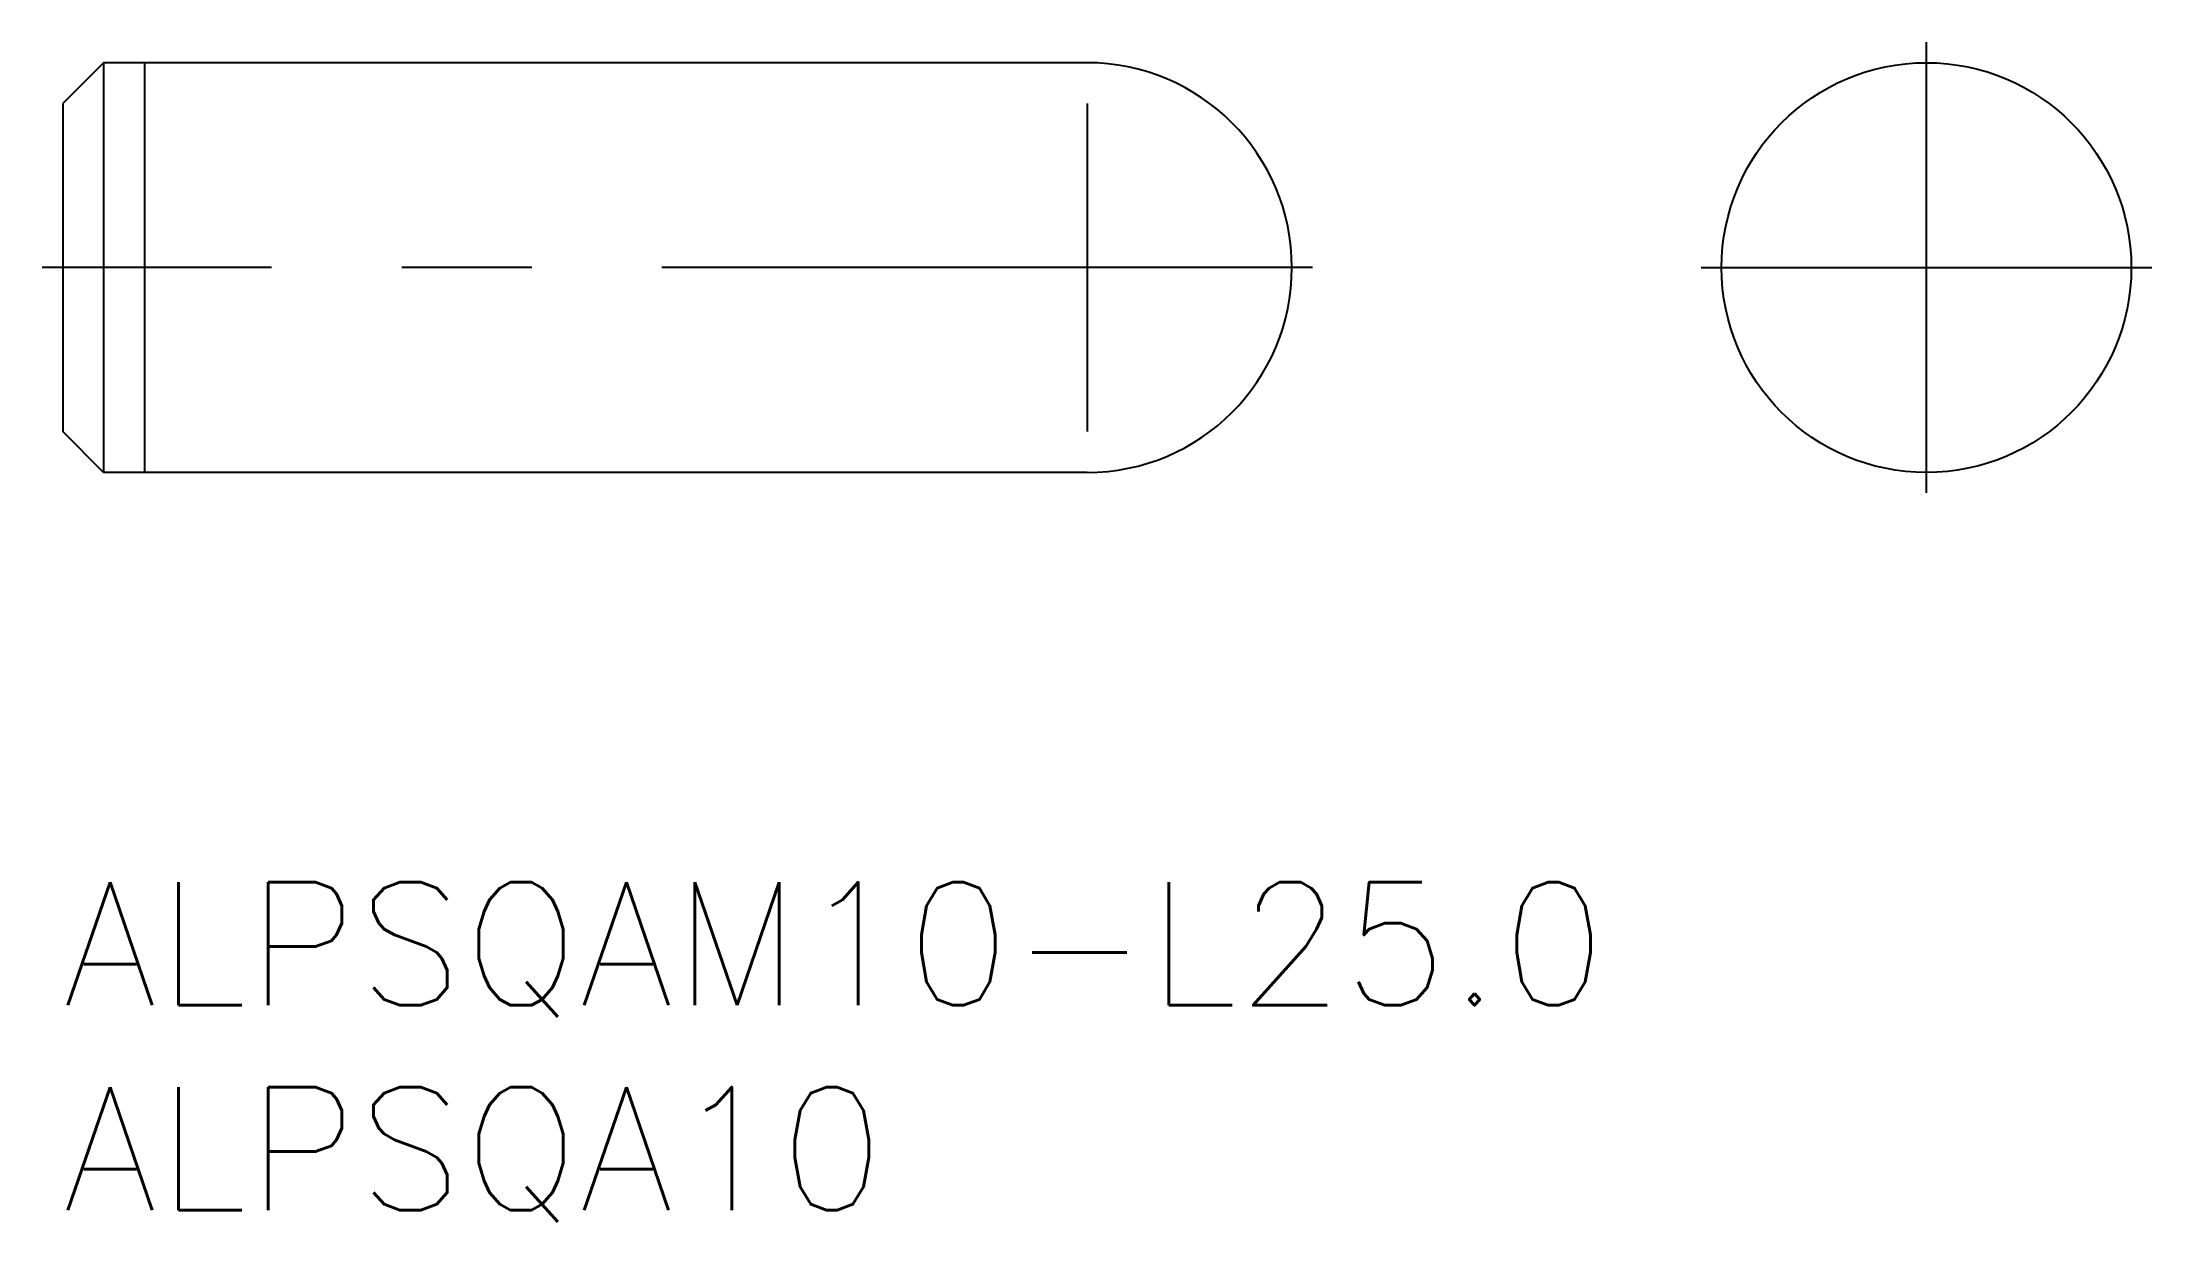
# Model space of a CAD drawing. Extents: x -0.5 to 51, y -8.3 to 20.5.
import ezdxf

# ---------------------------------------------------------------- set-up
doc = ezdxf.new("R2010")
doc.units = 0
doc.header["$LTSCALE"] = 0.5
doc.linetypes.add('CENTER', pattern=[50.8, 31.75, -6.35, 6.35, -6.35])
for name, color, linetype in [('MSM_CENTER', 1, 'CENTER'), ('MSM_CONTINUOUS', 7, 'CONTINUOUS'), ('MSM_NARROW', 5, 'CONTINUOUS'), ('MSM_PART_NUMBER', 7, 'CONTINUOUS')]:
    doc.layers.add(name, color=color, linetype=linetype)
doc.styles.get("Standard").update_dxf_attribs({"font": 'txt.shx', "height": 1, "bigfont": 'bigfont.shx'})

# ---------------------------------------------------------------- blocks, each defined once
blk = doc.blocks.new('*U11')
at = {"layer": 'MSM_PART_NUMBER'}
blk.add_text('ALPSQAM10-L25.0', height=3, dxfattribs=at).set_placement((0, -3))
blk = doc.blocks.new('*U12')
at = {"layer": 'MSM_PART_NUMBER'}
blk.add_text('ALPSQA10', height=3, dxfattribs=at).set_placement((0, -8))

msp = doc.modelspace()

# ---------------------------------------------------------------- linework, layer by layer
at = {"layer": 'MSM_CENTER'}
for p, q in [((45.486, 9.5), (45.486, 20.5)), ((30.5, 15), (-0.5, 15)), ((39.986, 15), (50.986, 15))]:
    msp.add_line(p, q, dxfattribs=at)
at = {"layer": 'MSM_CONTINUOUS'}
for p, q in [((1, 20), (0, 19)), ((25, 20), (1, 20)), ((1, 20), (1, 10)), ((0, 19), (0, 11)), ((1, 10), (0, 11)), ((25, 10), (1, 10))]:
    msp.add_line(p, q, dxfattribs=at)
msp.add_circle((45.486, 15), 5, dxfattribs=at)
msp.add_arc((25, 15), 5, 270, 90, dxfattribs=at)
at = {"layer": 'MSM_NARROW'}
for p, q in [((2, 20), (2, 10)), ((25, 19), (25, 11))]:
    msp.add_line(p, q, dxfattribs=at)

# ---------------------------------------------------------------- block references
at = {"layer": 'MSM_CONTINUOUS'}
for name in ['*U11', '*U12']:
    msp.add_blockref(name, (0, 0), dxfattribs=at)

doc.saveas('drawing.dxf')
